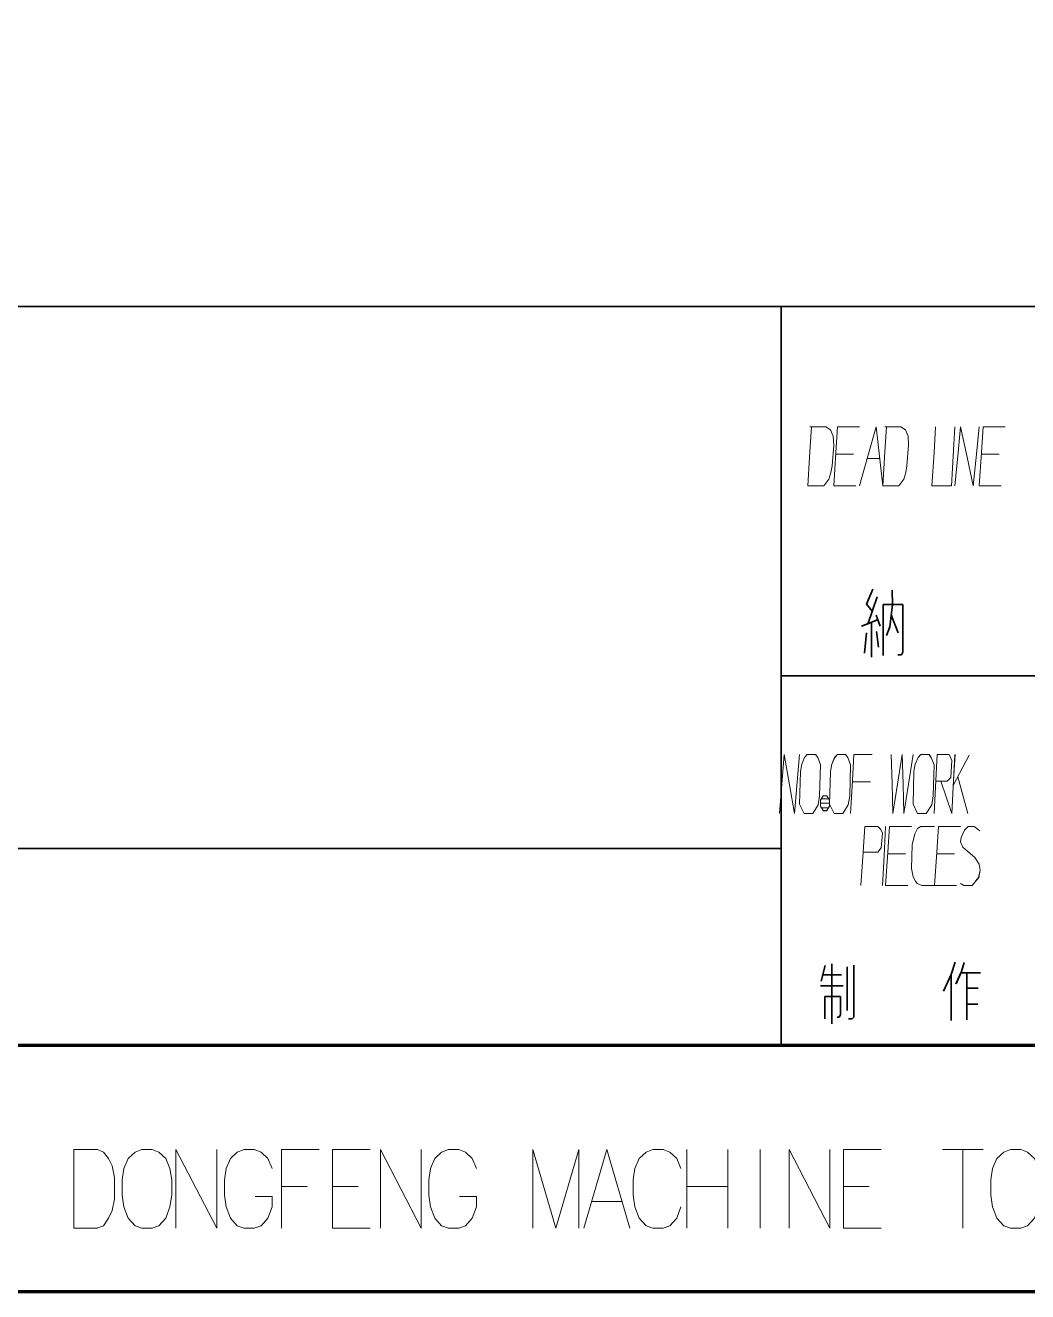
# Model space of a CAD drawing. Header units: millimetres. Extents: x 1333 to 104182, y -62616 to -5704.
# Drawn here: x 45058.1 to 45139.5, y -62590.8 to -62488 of the extents above; entities that cross this region are included whole.
import ezdxf

# ---------------------------------------------------------------- set-up
doc = ezdxf.new("R2010")
doc.units = ezdxf.units.MM
doc.header["$LTSCALE"] = 0.5
doc.layers.add('08', color=1, linetype='Continuous')
doc.layers.add('11', color=3, linetype='Continuous')

# ---------------------------------------------------------------- blocks, each defined once
blk = doc.blocks.new('A$C32A078D3')
at = {"color": 7, "lineweight": 13}
for points in [[(-107.759, 5.774), (-108.727, 5.774), (-108.727, 2.574)], [(-107.759, 5.774), (-107.517, 5.67), (-107.31, 5.412), (-107.171, 5.103), (-107.068, 4.638)], [(-104.578, 5.774), (-104.578, 2.574)], [(-104.578, 5.774), (-102.918, 2.574)], [(-102.918, 5.774), (-102.918, 2.574)], [(-102.365, 5.412), (-102.088, 5.67)], [(-101.811, 5.774), (-102.088, 5.67)], [(-101.811, 5.774), (-101.396, 5.774)], [(-101.396, 5.774), (-101.12, 5.67), (-100.843, 5.412), (-100.67, 4.999)], [(-100.29, 5.774), (-98.768, 5.774)], [(-100.29, 5.774), (-100.29, 2.574)], [(-98.215, 5.774), (-96.693, 5.774)], [(-98.215, 5.774), (-98.215, 2.574), (-96.693, 2.574)], [(-96.278, 5.774), (-96.278, 2.574)], [(-96.278, 5.774), (-94.618, 2.574)], [(-94.618, 5.774), (-94.618, 2.574)], [(-94.065, 5.412), (-93.789, 5.67)], [(-93.512, 5.774), (-93.789, 5.67)], [(-93.512, 5.774), (-93.097, 5.774)], [(-93.097, 5.774), (-92.82, 5.67), (-92.544, 5.412), (-92.371, 4.999)], [(-88.221, 5.774), (-89.155, 2.574), (-90.088, 5.774), (-90.088, 2.574)], [(-88.221, 5.774), (-88.221, 2.574)], [(-88.014, 2.574), (-87.08, 5.774), (-86.146, 2.574)], [(-85.766, 5.412), (-85.489, 5.67)], [(-85.213, 5.774), (-85.489, 5.67)], [(-85.213, 5.774), (-84.798, 5.774)], [(-84.798, 5.774), (-84.521, 5.67), (-84.244, 5.412), (-84.071, 4.999)], [(-83.829, 5.774), (-83.829, 2.574)], [(-82.169, 5.774), (-82.169, 2.574)], [(-80.855, 2.574), (-80.855, 5.774)], [(-79.68, 5.774), (-79.68, 2.574)], [(-79.68, 5.774), (-78.02, 2.574)], [(-78.02, 5.774), (-78.02, 2.574)], [(-77.466, 5.774), (-75.945, 5.774)], [(-77.466, 5.774), (-77.466, 2.574), (-75.945, 2.574)], [(-73.455, 5.774), (-71.795, 5.774)], [(-72.625, 2.574), (-72.625, 5.774)], [(-102.537, 4.999), (-102.365, 5.412)], [(-94.238, 4.999), (-94.065, 5.412)], [(-85.939, 4.999), (-85.766, 5.412)], [(-107.068, 3.761), (-107.068, 4.638)], [(-102.537, 4.999), (-102.607, 4.535)], [(-94.238, 4.999), (-94.307, 4.535)], [(-85.939, 4.999), (-86.008, 4.535)], [(-102.607, 3.916), (-102.607, 4.535)], [(-99.252, 4.277), (-100.29, 4.277)], [(-97.177, 4.277), (-98.215, 4.277)], [(-94.307, 3.916), (-94.307, 4.535)], [(-86.008, 3.916), (-86.008, 4.535)], [(-82.169, 4.277), (-83.829, 4.277)], [(-76.429, 4.277), (-77.466, 4.277)], [(-107.794, 2.574), (-107.517, 2.677), (-107.31, 2.986), (-107.171, 3.296), (-107.068, 3.761)], [(-102.607, 3.916), (-102.537, 3.451)], [(-100.67, 3.451), (-100.67, 3.864), (-101.362, 3.864)], [(-94.307, 3.916), (-94.238, 3.451)], [(-92.371, 3.451), (-92.371, 3.864), (-93.062, 3.864)], [(-87.702, 3.657), (-86.457, 3.657)], [(-86.008, 3.916), (-85.939, 3.451)], [(-102.537, 3.451), (-102.365, 2.986)], [(-101.396, 2.574), (-101.12, 2.677), (-100.843, 2.986), (-100.67, 3.451)], [(-94.238, 3.451), (-94.065, 2.986)], [(-93.097, 2.574), (-92.82, 2.677), (-92.544, 2.986), (-92.371, 3.451)], [(-85.939, 3.451), (-85.766, 2.986)], [(-84.798, 2.574), (-84.521, 2.677), (-84.244, 2.986), (-84.071, 3.451)], [(-108.727, 2.574), (-107.759, 2.574)], [(-102.365, 2.986), (-102.088, 2.677)], [(-102.088, 2.677), (-101.811, 2.574)], [(-101.396, 2.574), (-101.811, 2.574)], [(-94.065, 2.986), (-93.789, 2.677)], [(-93.789, 2.677), (-93.512, 2.574)], [(-93.097, 2.574), (-93.512, 2.574)], [(-85.766, 2.986), (-85.489, 2.677)], [(-85.489, 2.677), (-85.213, 2.574)], [(-84.798, 2.574), (-85.213, 2.574)]]:
    blk.add_lwpolyline(points, dxfattribs=at)
for points in [[(-105.961, 5.774), (-106.238, 5.67), (-106.514, 5.412), (-106.687, 4.999), (-106.756, 4.535), (-106.756, 3.916), (-106.687, 3.451), (-106.514, 2.986), (-106.238, 2.677), (-105.961, 2.574), (-105.546, 2.574), (-105.269, 2.677), (-104.993, 2.986), (-104.82, 3.451), (-104.751, 3.916), (-104.751, 4.535), (-104.82, 4.999), (-104.993, 5.412), (-105.269, 5.67), (-105.546, 5.774)], [(-70.689, 5.774), (-70.965, 5.67), (-71.242, 5.412), (-71.415, 4.999), (-71.484, 4.535), (-71.484, 3.916), (-71.415, 3.451), (-71.242, 2.986), (-70.965, 2.677), (-70.689, 2.574), (-70.274, 2.574), (-69.997, 2.677), (-69.72, 2.986), (-69.548, 3.451), (-69.478, 3.916), (-69.478, 4.535), (-69.548, 4.999), (-69.72, 5.412), (-69.997, 5.67), (-70.274, 5.774)]]:
    blk.add_lwpolyline(points, close=True, dxfattribs=at)
blk = doc.blocks.new('999')
at = {"color": 7, "lineweight": 35}
for p, q in [((75804.98, -11823.12), (75475.51, -11823.12)), ((75684.98, -11913.12), (75684.98, -11823.12)), ((75684.98, -11868.12), (75804.98, -11868.12)), ((75474.98, -11889.12), (75684.98, -11889.12)), ((75894.98, -11913.12), (75114.98, -11913.12))]:
    blk.add_line(p, q, dxfattribs=at)
at = {"color": 7, "lineweight": 35, "ltscale": 0.016522}
blk.add_line((75696.14, -11857.55), (75695.35, -11859.36), dxfattribs=at)
at = {"color": 7, "lineweight": 35, "ltscale": 0.02929}
blk.add_line((75696.67, -11858.48), (75695.53, -11861.8), dxfattribs=at)
at = {"color": 7, "lineweight": 35, "ltscale": 0.014593}
blk.add_line((75698.51, -11857.68), (75698.54, -11859.43), dxfattribs=at)
at = {"color": 7, "lineweight": 35, "ltscale": 0.009681}
blk.add_line((75695.35, -11859.36), (75696.1, -11860.25), dxfattribs=at)
at = {"color": 7, "lineweight": 35, "ltscale": 0.019836}
blk.add_line((75697.41, -11859.43), (75699.79, -11859.43), dxfattribs=at)
at = {"color": 7, "lineweight": 35, "ltscale": 0.051498}
blk.add_line((75697.41, -11865.61), (75697.41, -11859.43), dxfattribs=at)
at = {"color": 7, "lineweight": 35, "ltscale": 0.02264}
blk.add_line((75698.54, -11859.43), (75698.2, -11862.13), dxfattribs=at)
at = {"color": 7, "lineweight": 35, "ltscale": 0.019442}
blk.add_line((75698.38, -11860.69), (75699.23, -11862.87), dxfattribs=at)
at = {"color": 7, "lineweight": 35, "ltscale": 0.048209}
blk.add_line((75699.79, -11859.43), (75699.79, -11865.22), dxfattribs=at)
at = {"color": 7, "lineweight": 35, "ltscale": 0.017521}
blk.add_line((75694.78, -11862.07), (75696.72, -11861.27), dxfattribs=at)
at = {"color": 7, "lineweight": 35, "ltscale": 0.035477}
blk.add_line((75695.96, -11861.58), (75695.96, -11865.84), dxfattribs=at)
at = {"color": 7, "lineweight": 35, "ltscale": 0.012086}
blk.add_line((75696.54, -11860.7), (75697.05, -11862.06), dxfattribs=at)
at = {"color": 7, "lineweight": 35, "ltscale": 0.009375}
blk.add_line((75698.2, -11862.13), (75697.79, -11863.18), dxfattribs=at)
at = {"color": 7, "lineweight": 35, "ltscale": 0.020695}
blk.add_line((75695.37, -11862.88), (75695.13, -11865.36), dxfattribs=at)
at = {"color": 7, "lineweight": 35, "ltscale": 0.016024}
blk.add_line((75696.83, -11864.62), (75696.57, -11862.71), dxfattribs=at)
at = {"color": 7, "lineweight": 35, "ltscale": 0.003013}
blk.add_line((75699.79, -11865.22), (75699.61, -11865.53), dxfattribs=at)
at = {"color": 7, "lineweight": 35, "ltscale": 0.003491}
blk.add_line((75699.61, -11865.53), (75699.19, -11865.53), dxfattribs=at)
at = {"color": 7, "lineweight": 35, "ltscale": 0.01646}
blk.add_line((75690.34, -11903.4), (75689.83, -11905.31), dxfattribs=at)
at = {"color": 7, "lineweight": 35, "ltscale": 0.06102}
blk.add_line((75691.13, -11903.17), (75691.13, -11910.49), dxfattribs=at)
at = {"color": 7, "lineweight": 35, "ltscale": 0.04447}
blk.add_line((75693, -11903.54), (75693, -11908.88), dxfattribs=at)
at = {"color": 7, "lineweight": 35, "ltscale": 0.052618}
blk.add_line((75693.82, -11903.36), (75693.82, -11909.67), dxfattribs=at)
at = {"color": 7, "lineweight": 35, "ltscale": 0.013035}
blk.add_line((75706.17, -11902.99), (75705.69, -11904.47), dxfattribs=at)
at = {"color": 7, "lineweight": 35, "ltscale": 0.009568}
blk.add_line((75707.27, -11903.03), (75706.95, -11904.13), dxfattribs=at)
at = {"color": 7, "lineweight": 35, "ltscale": 0.019043}
blk.add_line((75690.03, -11904.54), (75692.32, -11904.54), dxfattribs=at)
at = {"color": 7, "lineweight": 35, "ltscale": 0.018794}
blk.add_line((75705.69, -11904.47), (75704.75, -11906.52), dxfattribs=at)
at = {"color": 7, "lineweight": 35, "ltscale": 0.046671}
blk.add_line((75705.69, -11904.47), (75705.69, -11910.08), dxfattribs=at)
at = {"color": 7, "lineweight": 35, "ltscale": 0.013765}
blk.add_line((75706.95, -11904.13), (75706.27, -11905.64), dxfattribs=at)
at = {"color": 7, "lineweight": 35, "ltscale": 0.019849}
blk.add_line((75706.89, -11904.27), (75709.27, -11904.27), dxfattribs=at)
at = {"color": 7, "lineweight": 35, "ltscale": 0.047763}
blk.add_line((75707.58, -11904.27), (75707.58, -11910), dxfattribs=at)
at = {"color": 7, "lineweight": 35, "ltscale": 0.022961}
blk.add_line((75689.75, -11905.86), (75692.5, -11905.86), dxfattribs=at)
at = {"color": 7, "lineweight": 35, "ltscale": 0.011487}
blk.add_line((75707.58, -11906.17), (75708.96, -11906.17), dxfattribs=at)
at = {"color": 7, "lineweight": 35, "ltscale": 0.015857}
blk.add_line((75690.29, -11907.17), (75692.19, -11907.17), dxfattribs=at)
at = {"color": 7, "lineweight": 35, "ltscale": 0.022754}
blk.add_line((75690.29, -11909.9), (75690.29, -11907.17), dxfattribs=at)
at = {"color": 7, "lineweight": 35, "ltscale": 0.018619}
blk.add_line((75692.19, -11907.17), (75692.19, -11909.41), dxfattribs=at)
at = {"color": 7, "lineweight": 35, "ltscale": 0.01123}
blk.add_line((75707.58, -11908.1), (75708.93, -11908.1), dxfattribs=at)
at = {"color": 7, "lineweight": 35, "ltscale": 0.001941}
blk.add_line((75692.03, -11909.7), (75691.79, -11909.7), dxfattribs=at)
at = {"color": 7, "lineweight": 35, "ltscale": 0.002816}
blk.add_line((75692.19, -11909.41), (75692.03, -11909.7), dxfattribs=at)
at = {"color": 7, "lineweight": 35, "ltscale": 0.003674}
blk.add_line((75693.63, -11909.87), (75693.19, -11909.87), dxfattribs=at)
at = {"color": 7, "lineweight": 35, "ltscale": 0.002281}
blk.add_line((75693.82, -11909.67), (75693.63, -11909.87), dxfattribs=at)
at = {"color": 7, "lineweight": 70}
for p, q in [((75894.98, -11913.12), (73476.98, -11913.12)), ((75924.98, -11943.12), (73401.98, -11943.12))]:
    blk.add_line(p, q, dxfattribs=at)
at = {"color": 7, "lineweight": 13}
for points in [[(75688.21, -11844.96), (75690.16, -11844.96), (75690.77, -11844.15), (75691.03, -11843.34), (75691.17, -11842.53), (75691.37, -11840.01), (75691.3, -11838.93), (75690.97, -11838.12), (75690.43, -11837.76), (75688.48, -11837.76)], [(75688.68, -11837.76), (75688.48, -11840.82), (75688.21, -11844.96)], [(75694.06, -11844.96), (75691.37, -11844.96), (75691.64, -11840.91), (75691.84, -11837.76), (75694.53, -11837.76)], [(75694.53, -11844.96), (75695.53, -11841.36), (75696.54, -11837.76), (75696.94, -11841.36), (75697.35, -11844.96)], [(75697.35, -11844.96), (75699.29, -11844.96), (75699.9, -11844.15), (75700.16, -11843.34), (75700.3, -11842.53), (75700.5, -11840.01), (75700.43, -11838.93), (75700.1, -11838.12), (75699.56, -11837.76), (75697.61, -11837.76)], [(75697.81, -11837.76), (75697.61, -11840.82), (75697.35, -11844.96)], [(75705.74, -11844.96), (75703.32, -11844.96), (75703.59, -11840.91), (75703.79, -11837.76)], [(75705.74, -11844.96), (75705.94, -11841.36), (75706.14, -11837.76)], [(75706.14, -11844.96), (75706.48, -11841.36), (75706.81, -11837.76), (75707.62, -11841.45), (75708.36, -11844.96), (75708.76, -11841.09), (75709.09, -11837.76)], [(75711.78, -11844.96), (75709.09, -11844.96), (75709.36, -11840.91), (75709.56, -11837.76), (75712.25, -11837.76)], [(75691.64, -11841.09), (75693.79, -11841.09)], [(75695.47, -11841.63), (75696.94, -11841.63)], [(75709.36, -11841.09), (75711.51, -11841.09)], [(75684.77, -11884.89), (75685.04, -11881.29), (75685.32, -11877.69), (75685.99, -11881.38), (75686.6, -11884.89), (75686.93, -11881.02), (75687.21, -11877.69)], [(75693.43, -11884.89), (75693.65, -11880.84), (75693.82, -11877.69), (75696.04, -11877.69)], [(75698.37, -11877.69), (75698.48, -11881.29), (75698.59, -11884.89), (75699.15, -11881.29), (75699.7, -11877.69), (75699.82, -11881.29), (75699.93, -11884.89), (75700.48, -11881.29), (75701.04, -11877.69)], [(75703.59, -11884.89), (75703.81, -11880.84), (75703.98, -11877.69), (75705.42, -11877.69), (75705.76, -11878.41), (75705.65, -11880.48), (75705.2, -11880.93), (75703.81, -11880.93)], [(75705.76, -11884.89), (75705.98, -11880.84), (75706.15, -11877.69)], [(75707.87, -11877.78), (75705.92, -11881.47)], [(75706.48, -11880.39), (75707.7, -11884.89)], [(75693.65, -11881.02), (75695.87, -11881.02)], [(75704.42, -11880.93), (75705.76, -11884.89)], [(75690.87, -11883.63), (75689.76, -11883.63)], [(75689.88, -11883.09), (75690.76, -11883.09)], [(75689.88, -11884.17), (75690.76, -11884.17)], [(75694.68, -11893.65), (75694.95, -11889.6), (75695.15, -11886.45), (75696.76, -11886.45), (75697.1, -11886.81), (75697.3, -11887.26), (75697.16, -11889.06), (75696.76, -11889.6), (75694.95, -11889.6)], [(75697.3, -11893.65), (75697.5, -11890.05), (75697.7, -11886.45)], [(75700.38, -11893.65), (75697.7, -11893.65), (75697.97, -11889.6), (75698.17, -11886.45), (75700.85, -11886.45)], [(75703.6, -11893.65), (75702.12, -11893.65), (75701.52, -11893.38), (75701.32, -11893.11), (75701.05, -11892.57), (75700.85, -11891.58), (75700.92, -11888.7), (75701.25, -11887.35), (75701.59, -11886.72), (75701.99, -11886.45), (75703.67, -11886.45)], [(75706.35, -11893.65), (75703.67, -11893.65), (75703.93, -11889.6), (75704.14, -11886.45), (75706.82, -11886.45)], [(75706.82, -11893.38), (75707.22, -11893.65), (75708.23, -11893.65), (75709.03, -11892.66), (75709.23, -11891.76), (75709.1, -11891.04), (75708.56, -11890.23), (75707.09, -11888.97), (75706.82, -11888.34), (75706.88, -11887.8), (75707.29, -11886.9), (75707.76, -11886.45), (75708.49, -11886.45), (75709.16, -11886.99)], [(75697.97, -11889.78), (75700.11, -11889.78)], [(75703.93, -11889.78), (75706.08, -11889.78)]]:
    blk.add_lwpolyline(points, dxfattribs=at)
for points in [[(75688.82, -11884.89), (75689.49, -11883.81), (75689.65, -11882.73), (75689.76, -11878.95), (75689.43, -11878.05), (75689.15, -11877.69), (75688.15, -11877.69), (75687.82, -11878.05), (75687.49, -11878.86), (75687.32, -11879.76), (75687.21, -11883.72), (75687.77, -11884.89)], [(75692.49, -11884.89), (75693.15, -11883.81), (75693.32, -11882.73), (75693.43, -11878.95), (75693.1, -11878.05), (75692.82, -11877.69), (75691.82, -11877.69), (75691.49, -11878.05), (75691.15, -11878.86), (75690.99, -11879.76), (75690.87, -11883.72), (75691.43, -11884.89)], [(75702.65, -11884.89), (75703.31, -11883.81), (75703.48, -11882.73), (75703.59, -11878.95), (75703.26, -11878.05), (75702.98, -11877.69), (75701.98, -11877.69), (75701.65, -11878.05), (75701.31, -11878.86), (75701.15, -11879.76), (75701.04, -11883.72), (75701.59, -11884.89)], [(75690.1, -11884.53), (75690.54, -11884.53), (75690.87, -11883.99), (75690.87, -11883.27), (75690.54, -11882.73), (75690.1, -11882.73), (75689.76, -11883.27), (75689.76, -11883.99)]]:
    blk.add_lwpolyline(points, close=True, dxfattribs=at)

msp = doc.modelspace()

# ---------------------------------------------------------------- linework, layer by layer
at = {"color": 7, "lineweight": 35}
for p, q in [((45199.462, -62510.825), (44979.819, -62510.825)), ((45119.462, -62570.825), (45119.462, -62510.825)), ((45119.462, -62540.825), (45199.462, -62540.825)), ((44979.462, -62554.825), (45119.462, -62554.825)), ((45259.462, -62570.825), (44739.462, -62570.825))]:
    msp.add_line(p, q, dxfattribs=at)
at = {"color": 7, "lineweight": 35, "ltscale": 0.016522}
msp.add_line((45126.907, -62533.777), (45126.377, -62534.987), dxfattribs=at)
at = {"color": 7, "lineweight": 35, "ltscale": 0.014593}
msp.add_line((45128.481, -62533.867), (45128.503, -62535.034), dxfattribs=at)
at = {"color": 7, "lineweight": 35, "ltscale": 0.009681}
msp.add_line((45126.377, -62534.987), (45126.877, -62535.578), dxfattribs=at)
at = {"color": 7, "lineweight": 35, "ltscale": 0.02929}
msp.add_line((45127.26, -62534.397), (45126.495, -62536.611), dxfattribs=at)
at = {"color": 7, "lineweight": 35, "ltscale": 0.019836}
msp.add_line((45127.751, -62535.034), (45129.337, -62535.034), dxfattribs=at)
at = {"color": 7, "lineweight": 35, "ltscale": 0.051498}
msp.add_line((45127.751, -62539.154), (45127.751, -62535.034), dxfattribs=at)
at = {"color": 7, "lineweight": 35, "ltscale": 0.02264}
msp.add_line((45128.503, -62535.034), (45128.276, -62536.831), dxfattribs=at)
at = {"color": 7, "lineweight": 35, "ltscale": 0.048209}
msp.add_line((45129.337, -62535.034), (45129.337, -62538.89), dxfattribs=at)
at = {"color": 7, "lineweight": 35, "ltscale": 0.012086}
msp.add_line((45127.168, -62535.881), (45127.51, -62536.785), dxfattribs=at)
at = {"color": 7, "lineweight": 35, "ltscale": 0.019442}
msp.add_line((45128.397, -62535.873), (45128.96, -62537.323), dxfattribs=at)
at = {"color": 7, "lineweight": 35, "ltscale": 0.017521}
msp.add_line((45125.994, -62536.789), (45127.291, -62536.257), dxfattribs=at)
at = {"color": 7, "lineweight": 35, "ltscale": 0.035477}
msp.add_line((45126.784, -62536.464), (45126.784, -62539.303), dxfattribs=at)
at = {"color": 7, "lineweight": 35, "ltscale": 0.009375}
msp.add_line((45128.276, -62536.831), (45128.002, -62537.529), dxfattribs=at)
at = {"color": 7, "lineweight": 35, "ltscale": 0.020695}
msp.add_line((45126.391, -62537.334), (45126.232, -62538.982), dxfattribs=at)
at = {"color": 7, "lineweight": 35, "ltscale": 0.016024}
msp.add_line((45127.362, -62538.49), (45127.191, -62537.22), dxfattribs=at)
at = {"color": 7, "lineweight": 35, "ltscale": 0.003491}
msp.add_line((45129.217, -62539.099), (45128.938, -62539.099), dxfattribs=at)
at = {"color": 7, "lineweight": 35, "ltscale": 0.003013}
msp.add_line((45129.337, -62538.89), (45129.217, -62539.099), dxfattribs=at)
at = {"color": 7, "lineweight": 35, "ltscale": 0.01646}
msp.add_line((45123.035, -62564.348), (45122.695, -62565.62), dxfattribs=at)
at = {"color": 7, "lineweight": 35, "ltscale": 0.06102}
msp.add_line((45123.562, -62564.193), (45123.562, -62569.075), dxfattribs=at)
at = {"color": 7, "lineweight": 35, "ltscale": 0.04447}
msp.add_line((45124.81, -62564.441), (45124.81, -62567.999), dxfattribs=at)
at = {"color": 7, "lineweight": 35, "ltscale": 0.052618}
msp.add_line((45125.357, -62564.317), (45125.357, -62568.526), dxfattribs=at)
at = {"color": 7, "lineweight": 35, "ltscale": 0.013035}
msp.add_line((45133.592, -62564.069), (45133.273, -62565.062), dxfattribs=at)
at = {"color": 7, "lineweight": 35, "ltscale": 0.013765}
msp.add_line((45134.108, -62564.834), (45133.654, -62565.837), dxfattribs=at)
at = {"color": 7, "lineweight": 35, "ltscale": 0.019849}
msp.add_line((45134.068, -62564.922), (45135.656, -62564.922), dxfattribs=at)
at = {"color": 7, "lineweight": 35, "ltscale": 0.009568}
msp.add_line((45134.325, -62564.1), (45134.108, -62564.834), dxfattribs=at)
at = {"color": 7, "lineweight": 35, "ltscale": 0.047763}
msp.add_line((45134.531, -62564.922), (45134.531, -62568.743), dxfattribs=at)
at = {"color": 7, "lineweight": 35, "ltscale": 0.022961}
msp.add_line((45122.643, -62565.982), (45124.48, -62565.982), dxfattribs=at)
at = {"color": 7, "lineweight": 35, "ltscale": 0.019043}
msp.add_line((45122.833, -62565.106), (45124.356, -62565.106), dxfattribs=at)
at = {"color": 7, "lineweight": 35, "ltscale": 0.018794}
msp.add_line((45133.273, -62565.062), (45132.643, -62566.427), dxfattribs=at)
at = {"color": 7, "lineweight": 35, "ltscale": 0.046671}
msp.add_line((45133.273, -62565.062), (45133.273, -62568.795), dxfattribs=at)
at = {"color": 7, "lineweight": 35, "ltscale": 0.015857}
msp.add_line((45123.004, -62566.861), (45124.273, -62566.861), dxfattribs=at)
at = {"color": 7, "lineweight": 35, "ltscale": 0.022754}
msp.add_line((45123.004, -62568.681), (45123.004, -62566.861), dxfattribs=at)
at = {"color": 7, "lineweight": 35, "ltscale": 0.018619}
msp.add_line((45124.273, -62566.861), (45124.273, -62568.351), dxfattribs=at)
at = {"color": 7, "lineweight": 35, "ltscale": 0.011487}
msp.add_line((45134.531, -62566.189), (45135.45, -62566.189), dxfattribs=at)
at = {"color": 7, "lineweight": 35, "ltscale": 0.01123}
msp.add_line((45134.531, -62567.482), (45135.429, -62567.482), dxfattribs=at)
at = {"color": 7, "lineweight": 35, "ltscale": 0.001941}
msp.add_line((45124.161, -62568.546), (45124.005, -62568.546), dxfattribs=at)
at = {"color": 7, "lineweight": 35, "ltscale": 0.002816}
msp.add_line((45124.273, -62568.351), (45124.161, -62568.546), dxfattribs=at)
at = {"color": 7, "lineweight": 35, "ltscale": 0.003674}
msp.add_line((45125.228, -62568.656), (45124.934, -62568.656), dxfattribs=at)
at = {"color": 7, "lineweight": 35, "ltscale": 0.002281}
msp.add_line((45125.357, -62568.526), (45125.228, -62568.656), dxfattribs=at)
at = {"color": 7, "lineweight": 70}
for p, q in [((45259.462, -62570.825), (43647.462, -62570.825)), ((45279.462, -62590.825), (43597.462, -62590.825))]:
    msp.add_line(p, q, dxfattribs=at)
at = {"color": 3}
msp.add_lwpolyline([(43597.462, -61402.825), (45279.462, -61402.825), (45279.462, -62590.825), (43597.462, -62590.825)], close=True, dxfattribs=at)
at = {"color": 7, "lineweight": 13}
for points in [[(45121.62, -62525.384), (45122.918, -62525.384), (45123.321, -62524.844), (45123.5, -62524.304), (45123.589, -62523.764), (45123.723, -62522.084), (45123.679, -62521.364), (45123.455, -62520.824), (45123.097, -62520.584), (45121.799, -62520.584)], [(45121.933, -62520.584), (45121.799, -62522.624), (45121.62, -62525.384)], [(45125.514, -62525.384), (45123.723, -62525.384), (45123.902, -62522.684), (45124.037, -62520.584), (45125.827, -62520.584)], [(45125.827, -62525.384), (45126.498, -62522.984), (45127.17, -62520.584), (45127.439, -62522.984), (45127.707, -62525.384)], [(45127.707, -62525.384), (45129.005, -62525.384), (45129.408, -62524.844), (45129.587, -62524.304), (45129.676, -62523.764), (45129.811, -62522.084), (45129.766, -62521.364), (45129.542, -62520.824), (45129.184, -62520.584), (45127.886, -62520.584)], [(45128.02, -62520.584), (45127.886, -62522.624), (45127.707, -62525.384)], [(45133.302, -62525.384), (45131.691, -62525.384), (45131.87, -62522.684), (45132.004, -62520.584)], [(45133.302, -62525.384), (45133.436, -62522.984), (45133.571, -62520.584)], [(45133.571, -62525.384), (45133.794, -62522.984), (45134.018, -62520.584), (45134.555, -62523.044), (45135.048, -62525.384), (45135.316, -62522.804), (45135.54, -62520.584)], [(45137.33, -62525.384), (45135.54, -62525.384), (45135.719, -62522.684), (45135.853, -62520.584), (45137.644, -62520.584)], [(45123.902, -62522.804), (45125.335, -62522.804)], [(45135.719, -62522.804), (45137.151, -62522.804)], [(45126.454, -62523.164), (45127.439, -62523.164)], [(45119.321, -62552.003), (45119.506, -62549.603), (45119.692, -62547.203), (45120.136, -62549.663), (45120.543, -62552.003), (45120.765, -62549.423), (45120.95, -62547.203)], [(45125.096, -62552.003), (45125.245, -62549.303), (45125.356, -62547.203), (45126.836, -62547.203)], [(45128.391, -62547.203), (45128.465, -62549.603), (45128.539, -62552.003), (45128.909, -62549.603), (45129.28, -62547.203), (45129.354, -62549.603), (45129.428, -62552.003), (45129.798, -62549.603), (45130.168, -62547.203)], [(45131.871, -62552.003), (45132.019, -62549.303), (45132.13, -62547.203), (45133.093, -62547.203), (45133.315, -62547.683), (45133.241, -62549.063), (45132.945, -62549.363), (45132.019, -62549.363)], [(45133.315, -62552.003), (45133.463, -62549.303), (45133.574, -62547.203)], [(45134.722, -62547.263), (45133.426, -62549.723)], [(45125.245, -62549.423), (45126.725, -62549.423)], [(45132.426, -62549.363), (45133.315, -62552.003)], [(45133.796, -62549.003), (45134.611, -62552.003)], [(45123.393, -62551.163), (45122.653, -62551.163)], [(45122.727, -62550.803), (45123.32, -62550.803)], [(45122.727, -62551.523), (45123.32, -62551.523)], [(45125.931, -62557.845), (45126.11, -62555.145), (45126.244, -62553.045), (45127.317, -62553.045), (45127.54, -62553.285), (45127.674, -62553.585), (45127.585, -62554.785), (45127.317, -62555.145), (45126.11, -62555.145)], [(45127.674, -62557.845), (45127.809, -62555.445), (45127.943, -62553.045)], [(45129.731, -62557.845), (45127.943, -62557.845), (45128.122, -62555.145), (45128.256, -62553.045), (45130.044, -62553.045)], [(45131.876, -62557.845), (45130.893, -62557.845), (45130.491, -62557.665), (45130.356, -62557.485), (45130.178, -62557.125), (45130.044, -62556.465), (45130.088, -62554.545), (45130.312, -62553.645), (45130.535, -62553.225), (45130.804, -62553.045), (45131.921, -62553.045)], [(45133.709, -62557.845), (45131.921, -62557.845), (45132.1, -62555.145), (45132.234, -62553.045), (45134.022, -62553.045)], [(45134.022, -62557.665), (45134.29, -62557.845), (45134.961, -62557.845), (45135.497, -62557.185), (45135.631, -62556.585), (45135.542, -62556.105), (45135.184, -62555.565), (45134.201, -62554.725), (45134.022, -62554.305), (45134.067, -62553.945), (45134.335, -62553.345), (45134.648, -62553.045), (45135.139, -62553.045), (45135.586, -62553.405)], [(45128.122, -62555.265), (45129.552, -62555.265)], [(45132.1, -62555.265), (45133.53, -62555.265)]]:
    msp.add_lwpolyline(points, dxfattribs=at)
for points in [[(45122.024, -62552.003), (45122.468, -62551.283), (45122.579, -62550.563), (45122.653, -62548.043), (45122.431, -62547.443), (45122.246, -62547.203), (45121.58, -62547.203), (45121.357, -62547.443), (45121.135, -62547.983), (45121.024, -62548.583), (45120.95, -62551.223), (45121.32, -62552.003)], [(45124.467, -62552.003), (45124.911, -62551.283), (45125.022, -62550.563), (45125.096, -62548.043), (45124.874, -62547.443), (45124.689, -62547.203), (45124.023, -62547.203), (45123.801, -62547.443), (45123.579, -62547.983), (45123.468, -62548.583), (45123.393, -62551.223), (45123.764, -62552.003)], [(45131.242, -62552.003), (45131.686, -62551.283), (45131.797, -62550.563), (45131.871, -62548.043), (45131.649, -62547.443), (45131.464, -62547.203), (45130.798, -62547.203), (45130.575, -62547.443), (45130.353, -62547.983), (45130.242, -62548.583), (45130.168, -62551.223), (45130.538, -62552.003)], [(45122.875, -62551.763), (45123.171, -62551.763), (45123.393, -62551.403), (45123.393, -62550.923), (45123.171, -62550.563), (45122.875, -62550.563), (45122.653, -62550.923), (45122.653, -62551.403)]]:
    msp.add_lwpolyline(points, close=True, dxfattribs=at)
at = {"layer": '11'}
msp.add_lwpolyline([(43597.462, -61402.825), (45279.462, -61402.825), (45279.462, -62590.825), (43597.462, -62590.825)], close=True, dxfattribs=at)

# ---------------------------------------------------------------- block references
at = {"xscale": 2, "yscale": 2, "zscale": 2}
msp.add_blockref('A$C32A078D3', (45279.462, -62590.825), dxfattribs=at)
at = {"layer": '08', "color": 55, "xscale": 0.6666666666860692, "yscale": 0.6666666666642413, "zscale": 0.6666666666666666}
msp.add_blockref('999', (-5337.19, -54628.745), dxfattribs=at)

doc.saveas('drawing.dxf')
